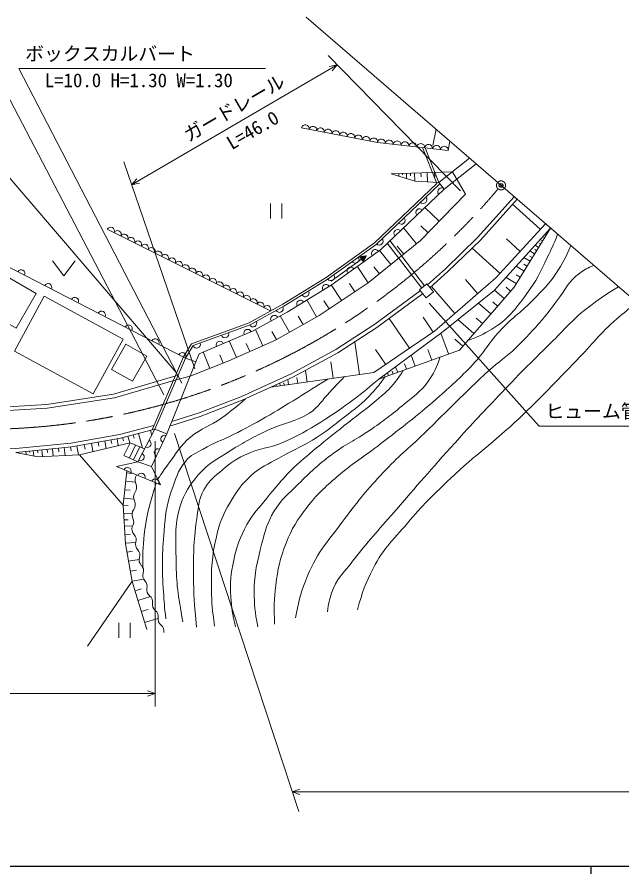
# Model space of a CAD drawing. Units: millimetres, scale not verified. Extents: x 40000 to 680000, y 20000 to 380000.
# Drawn here: x 291927 to 372100, y 204000 to 317676 of the extents above; entities that cross this region are included whole.
import ezdxf
from ezdxf.enums import TextEntityAlignment as Align

# ---------------------------------------------------------------- set-up
doc = ezdxf.new("R2010")
doc.units = ezdxf.units.MM
doc.header["$LTSCALE"] = 1000
doc.header["$PDMODE"] = 32
doc.header["$PDSIZE"] = 500
doc.linetypes.add('CHAIN', pattern=[18.5, 12, -1.5, 3.5, -1.5])
for name, color, linetype, lineweight in [('M-BGD', 7, 'Continuous', 13), ('M-BMK', 2, 'CHAIN', 13), ('M-STR-HTXT', 7, 'Continuous', 13), ('M-TTL-BAND', 7, 'Continuous', 25)]:
    doc.layers.add(name, color=color, linetype=linetype, lineweight=lineweight)
doc.layers.add('M-OTRS', color=6, linetype='Continuous')
doc.styles.add('ＭＳ ゴシック', font='')
doc.styles.get('ＭＳ ゴシック').set_extended_font_data('MS Gothic')

msp = doc.modelspace()

# ---------------------------------------------------------------- linework, layer by layer
at = {"layer": 'M-BGD'}
for p, q in [((347046, 300623), (347470, 302789)), ((345689, 300369), (347580, 295584)), ((346027, 300331), (347840, 295749)), ((349086, 299984), (349284, 301221)), ((351889, 298970), (347840, 295749)), ((352771, 298208), (348553, 294853)), ((341534, 296886), (349667, 297128)), ((342534, 296916), (342544, 296575)), ((343034, 296931), (343039, 296760)), ((343533, 296946), (343554, 296265)), ((344078, 296962), (344088, 296621)), ((344623, 296978), (344654, 295926)), ((345464, 297003), (345480, 296477)), ((346306, 297028), (346341, 295829)), ((347265, 297057), (347283, 296457)), ((349667, 297128), (351361, 294175)), ((347580, 295584), (339315, 287744)), ((348553, 294853), (347840, 295749)), ((351361, 294175), (345407, 288028)), ((325500, 292937), (325500, 290937)), ((327000, 290937), (327000, 292937)), ((347882, 290584), (345987, 292419)), ((361290, 289523), (357624, 292859)), ((346414, 289068), (345466, 289985)), ((355412, 283063), (361963, 290262)), ((325509, 278686), (303874, 289528)), ((344892, 287610), (343164, 289741)), ((362635, 289681), (357818, 281860)), ((362111, 288830), (361955, 288926)), ((339315, 287744), (332881, 283121)), ((345407, 288028), (338485, 282412)), ((345563, 281717), (340994, 287683)), ((345951, 282034), (341359, 288029)), ((358622, 286590), (356789, 288258)), ((361324, 287553), (361168, 287649)), ((361587, 287978), (361275, 288170)), ((361849, 288404), (361771, 288452)), ((341483, 284845), (339956, 286727)), ((343188, 286227), (342323, 287293)), ((355953, 283657), (352251, 287025)), ((360538, 286275), (359914, 286660)), ((360800, 286701), (360566, 286845)), ((361062, 287127), (360594, 287415)), ((296615, 285348), (298115, 283348)), ((298115, 283348), (299615, 285348)), ((333544, 282622), (337593, 285556)), ((338200, 285996), (337373, 285859)), ((337373, 285859), (337813, 285252)), ((337387, 285839), (337428, 285868)), ((337390, 285409), (337593, 285556)), ((337402, 285819), (337483, 285878)), ((337417, 285799), (337538, 285887)), ((337431, 285778), (337593, 285896)), ((337446, 285758), (337649, 285905)), ((337461, 285738), (337704, 285914)), ((337475, 285718), (337759, 285923)), ((337490, 285697), (337814, 285932)), ((337505, 285677), (337869, 285941)), ((337519, 285657), (337924, 285950)), ((337534, 285637), (337979, 285959)), ((337549, 285616), (338035, 285968)), ((337563, 285596), (338090, 285978)), ((337578, 285576), (338145, 285987)), ((337593, 285556), (338200, 285996)), ((337607, 285535), (338174, 285946)), ((337622, 285515), (338148, 285897)), ((337637, 285495), (338123, 285847)), ((337651, 285475), (338097, 285797)), ((337666, 285454), (338071, 285748)), ((337681, 285434), (338045, 285698)), ((337695, 285414), (338019, 285649)), ((337710, 285394), (337994, 285599)), ((337725, 285374), (337968, 285550)), ((337739, 285353), (337942, 285500)), ((337754, 285333), (337916, 285450)), ((337769, 285313), (337890, 285401)), ((337783, 285293), (337864, 285351)), ((337813, 285252), (338200, 285996)), ((359923, 285278), (359117, 285774)), ((360230, 285777), (359919, 285969)), ((314250, 272445), (290169, 284836)), ((338470, 282403), (337014, 284613)), ((337798, 285272), (337839, 285302)), ((339977, 283623), (339214, 284564)), ((359129, 283988), (358086, 284630)), ((359526, 284633), (359123, 284881)), ((332881, 283121), (327134, 279577)), ((347263, 276026), (355412, 283063)), ((358101, 282320), (356753, 283150)), ((358615, 283154), (358094, 283475)), ((338485, 282412), (331950, 278104)), ((334935, 280072), (333572, 282140)), ((336703, 281238), (335974, 282343)), ((349960, 278355), (346862, 281943)), ((352990, 280971), (351355, 282865)), ((357818, 281860), (350554, 273507)), ((356511, 280356), (355236, 281465)), ((357342, 281312), (356744, 281831)), ((331614, 277912), (330339, 280144)), ((333281, 278982), (332599, 280016)), ((354737, 278316), (353106, 279734)), ((355624, 279336), (354986, 279891)), ((327134, 279577), (322679, 277134)), ((331950, 278104), (326189, 274812)), ((328044, 275872), (326810, 278031)), ((329829, 276892), (329192, 278008)), ((343940, 273761), (341251, 277706)), ((347074, 275897), (345739, 277856)), ((352468, 275708), (350366, 277536)), ((353603, 277012), (352787, 277721)), ((322679, 277134), (315047, 274332)), ((322804, 276860), (315249, 274086)), ((324507, 274063), (323539, 276237)), ((326317, 274886), (325700, 275965)), ((339205, 270533), (347263, 276026)), ((349105, 272981), (348104, 275740)), ((315047, 274332), (313983, 272583)), ((315249, 274086), (314250, 272445)), ((326189, 274812), (319993, 272053)), ((321029, 272515), (320049, 274714)), ((322768, 273289), (322284, 274376)), ((337317, 270261), (336691, 274610)), ((351006, 274026), (349954, 274940)), ((317464, 271055), (316599, 273246)), ((319256, 271762), (318814, 272882)), ((340785, 271610), (339440, 273582)), ((350554, 273507), (339863, 269625)), ((346898, 272179), (346397, 273559)), ((313983, 272583), (309817, 262912)), ((310185, 263008), (314250, 272445)), ((311788, 262391), (315624, 271948)), ((315624, 271948), (314250, 272445)), ((319993, 272053), (314852, 270024)), ((333838, 269761), (333525, 271935)), ((344691, 271378), (344168, 272819)), ((330359, 269260), (330137, 270802)), ((341783, 270322), (341646, 270698)), ((342385, 270541), (342112, 271293)), ((343538, 270959), (343276, 271680)), ((314852, 270024), (313007, 269559)), ((325581, 268573), (339205, 270533)), ((327893, 268906), (327795, 269584)), ((329126, 269083), (329015, 269854)), ((340241, 269762), (340200, 269875)), ((340711, 269933), (340639, 270129)), ((341180, 270103), (341038, 270497)), ((326313, 268678), (326287, 268858)), ((326808, 268749), (326756, 269109)), ((327350, 268827), (327302, 269167)), ((305623, 261816), (310185, 263008)), ((307925, 258651), (310185, 263008)), ((309600, 262855), (309742, 262313)), ((311788, 262391), (310185, 263008)), ((299128, 260665), (305623, 261816)), ((304370, 261594), (304460, 261091)), ((305176, 261737), (305337, 260826)), ((305899, 261888), (306016, 261441)), ((306615, 262075), (306847, 261187)), ((307325, 262261), (307441, 261817)), ((308035, 262446), (308546, 260490)), ((311788, 262391), (309733, 258034)), ((291771, 259925), (299128, 260665)), ((295908, 260341), (295952, 259895)), ((296621, 260413), (296718, 259442)), ((297398, 260491), (297446, 260005)), ((298175, 260569), (298281, 259511)), ((299021, 260654), (299074, 260125)), ((299860, 260795), (300073, 259591)), ((300823, 260965), (300929, 260363)), ((301786, 261136), (301983, 260024)), ((302675, 261294), (302774, 260738)), ((303565, 261451), (303744, 260445)), ((306897, 261199), (306089, 259524)), ((306812, 259180), (307624, 260887)), ((308818, 260374), (306897, 261199)), ((307363, 258918), (308185, 260646)), ((293072, 260056), (293113, 259657)), ((293570, 260106), (293590, 259907)), ((294067, 260156), (294138, 259452)), ((294631, 260213), (294666, 259861)), ((295194, 260269), (295284, 259378)), ((305993, 252927), (300197, 259596)), ((306089, 259524), (307925, 258651)), ((307925, 258651), (305088, 258034)), ((309733, 258034), (307925, 258651)), ((310925, 255609), (305088, 258034)), ((306464, 257463), (305993, 252927)), ((306436, 257190), (307117, 257119)), ((310925, 255609), (309733, 258034)), ((306322, 256100), (307602, 255967)), ((306206, 254976), (306908, 254903)), ((306089, 253851), (307399, 253715)), ((305993, 252927), (306280, 247789)), ((305998, 252828), (306640, 252864)), ((306056, 251802), (307191, 251865)), ((306103, 250964), (306626, 250994)), ((306149, 250127), (307266, 250190)), ((306212, 249005), (306914, 249044)), ((306275, 247882), (307653, 247960)), ((306280, 247789), (307185, 242775)), ((306481, 246678), (307232, 246814)), ((306698, 245476), (308102, 245729)), ((306935, 244160), (307757, 244308)), ((307172, 242845), (301268, 234209)), ((307172, 242845), (308704, 243121)), ((307185, 242775), (309117, 236404)), ((307553, 241560), (308355, 241803)), ((307942, 240277), (309619, 240786)), ((308384, 238819), (309296, 239095)), ((308826, 237361), (310612, 237902)), ((305430, 237330), (305430, 235330)), ((306930, 235330), (306930, 237330))]:
    msp.add_line(p, q, dxfattribs=at)
for points in [[(349086, 299984), (339695, 301049), (329626, 302985)], [(347840, 295749), (344681, 295918), (341534, 296886)], [(348553, 294853), (340082, 286817), (333547, 282122), (327738, 278540), (323236, 276071), (316072, 273021), (315624, 271948)], [(347934, 295506), (339507, 287513), (333048, 282871), (327285, 279318), (322804, 276860)], [(357829, 293836), (352983, 288435), (348704, 284272), (346340, 282146)], [(358207, 293509), (353344, 288088), (349046, 283907), (346657, 281758)], [(339863, 269625), (348398, 275958), (355162, 281383), (362635, 289681)], [(345684, 280978), (339631, 276509), (334426, 273147), (328490, 269901), (321765, 266831), (316209, 264696), (312291, 263439)], [(345367, 281366), (339346, 276921), (334170, 273576), (328266, 270348), (321571, 267292), (316043, 265168), (312438, 264011)], [(313264, 270155), (304708, 267652), (295848, 266281), (287653, 265805), (270416, 265434)], [(313007, 269559), (304817, 267163), (295901, 265783), (287672, 265305), (270427, 264934)], [(310059, 263492), (305516, 262305), (299060, 261161), (291734, 260424), (288180, 260261), (276855, 260098)], [(291771, 259925), (294648, 259350), (300197, 259596), (306897, 261199)]]:
    msp.add_lwpolyline(points, dxfattribs=at)
for points in [[(291815, 276397), (281094, 282554), (283749, 287178), (294470, 281021)], [(345274, 281480), (346239, 282269), (347109, 281206), (346144, 280416)], [(305985, 274964), (295530, 280643), (291571, 273356), (302027, 267677)], [(304446, 270931), (306356, 274274), (309111, 272700), (307201, 269357)]]:
    msp.add_lwpolyline(points, close=True, dxfattribs=at)
for centre, radius, start, end in [((330127, 302876), 513, 350.54658, 167.68237), ((331134, 302682), 513, 350.54658, 167.68237), ((332141, 302489), 513, 350.54658, 167.68237), ((333148, 302295), 513, 350.54658, 167.68237), ((334155, 302101), 513, 350.54658, 167.68237), ((335161, 301908), 513, 350.54658, 167.68237), ((336168, 301714), 513, 350.54658, 167.68237), ((337175, 301521), 513, 350.54658, 167.68237), ((338182, 301327), 513, 350.54658, 167.68237), ((339189, 301133), 513, 350.54658, 167.68237), ((340214, 300964), 526, 356.33139, 170.72897), ((341257, 300846), 526, 356.33139, 170.72897), ((342300, 300728), 526, 356.33139, 170.72897), ((343344, 300609), 526, 356.33139, 170.72897), ((344387, 300491), 526, 356.33139, 170.72897), ((345431, 300373), 526, 356.33139, 170.72897), ((346474, 300254), 526, 356.33139, 170.72897), ((347518, 300136), 526, 356.33139, 170.72897), ((348561, 300018), 526, 356.33139, 170.72897), ((348190, 294509), 500, 43.48815, 223.48815), ((345759, 293443), 500, 223.48815, 43.48815), ((345288, 291756), 500, 43.48815, 223.48815), ((342857, 290690), 500, 223.48815, 43.48815), ((304322, 289299), 504, 333.85991, 152.90749), ((305224, 288847), 504, 333.85991, 152.90749), ((306125, 288395), 504, 333.85991, 152.90749), ((342386, 289003), 500, 43.48815, 223.48815), ((307027, 287943), 504, 333.85991, 152.90749), ((307928, 287492), 504, 333.85991, 152.90749), ((339955, 287937), 500, 223.48815, 43.48815), ((308830, 287040), 504, 333.85991, 152.90749), ((309731, 286588), 504, 333.85991, 152.90749), ((310633, 286136), 504, 333.85991, 152.90749), ((339413, 286337), 500, 35.69795, 215.69795), ((311534, 285685), 504, 333.85991, 152.90749), ((312436, 285233), 504, 333.85991, 152.90749), ((336760, 285539), 500, 215.69795, 35.69795), ((313337, 284781), 504, 333.85991, 152.90749), ((314239, 284329), 504, 333.85991, 152.90749), ((315140, 283878), 504, 333.85991, 152.90749), ((336164, 284003), 500, 35.69795, 215.69795), ((292465, 283655), 500, 332.77134, 152.77134), ((316042, 283426), 504, 333.85991, 152.90749), ((316943, 282974), 504, 333.85991, 152.90749), ((333512, 283205), 500, 215.69795, 35.69795), ((296022, 281824), 500, 332.77134, 152.77134), ((317845, 282522), 504, 333.85991, 152.90749), ((318746, 282071), 504, 333.85991, 152.90749), ((319648, 281619), 504, 333.85991, 152.90749), ((332886, 281714), 500, 31.66075, 211.66075), ((320549, 281167), 504, 333.85991, 152.90749), ((321451, 280715), 504, 333.85991, 152.90749), ((330129, 281072), 500, 211.66075, 31.66075), ((299578, 279994), 500, 332.77134, 152.77134), ((322352, 280264), 504, 333.85991, 152.90749), ((323254, 279812), 504, 333.85991, 152.90749), ((324155, 279360), 504, 333.85991, 152.90749), ((329481, 279615), 500, 31.66075, 211.66075), ((303135, 278164), 500, 332.77134, 152.77134), ((325057, 278908), 504, 333.85991, 152.90749), ((326708, 279001), 500, 208.7398, 28.7398), ((326026, 277601), 500, 28.7398, 208.7398), ((306692, 276334), 500, 332.77134, 152.77134), ((322484, 275751), 500, 23.05827, 203.05827), ((323200, 277078), 500, 208.7398, 28.7398), ((319473, 275637), 500, 200.16218, 20.16218), ((310249, 274504), 500, 332.77134, 152.77134), ((315719, 274259), 500, 200.16218, 20.16218), ((318803, 274184), 500, 23.05827, 203.05827), ((313805, 272674), 500, 332.77134, 152.77134), ((309191, 261092), 500, 242.57665, 62.57665), ((311468, 261713), 500, 64.74684, 244.74684), ((310615, 259904), 500, 64.74684, 244.74684), ((308270, 259317), 500, 242.57665, 62.57665), ((306539, 257432), 500, 337.43746, 157.43746), ((308740, 256263), 1176, 145.9042, 204.41843), ((308386, 256665), 500, 337.43746, 157.43746), ((306599, 255290), 1176, 325.9042, 24.41843), ((310232, 255897), 500, 337.43746, 157.43746), ((308546, 253972), 1176, 145.9042, 204.41843), ((306405, 253000), 1176, 325.9042, 24.41843), ((308352, 251682), 1176, 145.9042, 204.41843), ((306211, 250709), 1176, 325.9042, 24.41843), ((308128, 249733), 995, 161.4144, 225.16291), ((306725, 248322), 995, 341.4144, 45.16291), ((308611, 247688), 995, 161.4144, 225.16291), ((307208, 246277), 995, 341.4144, 45.16291), ((309093, 245643), 995, 161.4144, 225.16291), ((307691, 244233), 995, 341.4144, 45.16291), ((309576, 243598), 995, 161.4144, 225.16291), ((308174, 242188), 995, 341.4144, 45.16291), ((310081, 241685), 982, 169.08448, 233.26067), ((308906, 240111), 982, 349.08448, 53.26067), ((310834, 239739), 982, 169.08448, 233.26067), ((309660, 238165), 982, 349.08448, 53.26067), ((311588, 237794), 982, 169.08448, 233.26067), ((310413, 236220), 982, 349.08448, 53.26067)]:
    msp.add_arc(centre, radius, start, end, dxfattribs=at)
for points, knots in [([(351656, 274773), (353140, 275279), (353691, 275570), (354883, 276291), (357086, 277622), (357959, 278929), (359502, 280989), (360787, 282706), (361277, 283834), (362209, 285766), (362784, 286958), (362979, 287379), (363581, 288864)], [0, 0, 0, 0, 1, 1, 1, 2, 2, 2, 3, 3, 3, 4, 4, 4, 4]), ([(326060, 237116), (325976, 239486), (325966, 240285), (326219, 242292), (326499, 244514), (326748, 245782), (327573, 247865), (328368, 249874), (329035, 250936), (330359, 252643), (331721, 254398), (332661, 255249), (334341, 256703), (336490, 258564), (337912, 259334), (340153, 261083), (343082, 263369), (344768, 264601), (347558, 267055), (349491, 268754), (350572, 269719), (352336, 271593), (353957, 273316), (354527, 274577), (356157, 276291), (357705, 277917), (358812, 278583), (360377, 280192), (361638, 281489), (362404, 282189), (363403, 283696), (364296, 285042), (364572, 285636), (365318, 287363)], [0, 0, 0, 0, 1, 1, 1, 2, 2, 2, 3, 3, 3, 4, 4, 4, 5, 5, 5, 6, 6, 6, 7, 7, 7, 8, 8, 8, 9, 9, 9, 10, 10, 10, 11, 11, 11, 11]), ([(328847, 237992), (329318, 240535), (329599, 241463), (330439, 243566), (331747, 246842), (333298, 248279), (335376, 251130), (337210, 253646), (338359, 254973), (340472, 257261), (342456, 259410), (343782, 260404), (345886, 262436), (349255, 265691), (351032, 267631), (354485, 270797), (355836, 272035), (356767, 272534), (358068, 273823), (359491, 275231), (360284, 276032), (361572, 277565), (362356, 278499), (362726, 279077), (363483, 280033), (364634, 281488), (364982, 282642), (366509, 283696), (367190, 284167), (367501, 284376), (368358, 284735)], [0, 0, 0, 0, 1, 1, 1, 2, 2, 2, 3, 3, 3, 4, 4, 4, 5, 5, 5, 6, 6, 6, 7, 7, 7, 8, 8, 8, 9, 9, 9, 10, 10, 10, 10]), ([(333067, 238788), (333187, 239892), (333312, 240319), (333624, 241256), (334248, 243131), (335203, 243913), (336411, 245477), (338448, 248114), (339730, 249480), (341905, 252006), (345010, 255613), (346761, 257625), (349947, 261162), (352362, 263844), (353748, 265317), (356237, 267930), (358831, 270654), (360316, 272149), (363005, 274778), (364783, 276516), (365657, 277637), (367623, 279157), (369128, 280321), (369727, 280718), (371663, 281878)], [0, 0, 0, 0, 1, 1, 1, 2, 2, 2, 3, 3, 3, 4, 4, 4, 5, 5, 5, 6, 6, 6, 7, 7, 7, 8, 8, 8, 8]), ([(337048, 239027), (337742, 241558), (338079, 242477), (339118, 244521), (340556, 247349), (342014, 248542), (344055, 250971), (345979, 253261), (347226, 254399), (349389, 256465), (352801, 259722), (355036, 261191), (358467, 264427), (361554, 267339), (363136, 269123), (366110, 272150), (368207, 274284), (369174, 275698), (371445, 277645), (372454, 278509), (372812, 278825), (374094, 279777)], [0, 0, 0, 0, 1, 1, 1, 2, 2, 2, 3, 3, 3, 4, 4, 4, 5, 5, 5, 6, 6, 6, 7, 7, 7, 7]), ([(323830, 236798), (323443, 238855), (323364, 239602), (323352, 241416), (323337, 243967), (323764, 245391), (324388, 247865), (324818, 249574), (325083, 250569), (325980, 252085), (326955, 253735), (327885, 254397), (329245, 255748), (330839, 257332), (331749, 258218), (333544, 259570), (335433, 260992), (336698, 261487), (338640, 262834), (340501, 264125), (341528, 264878), (343258, 266338), (344537, 267416), (345395, 267921), (346364, 269284), (347201, 270462), (347457, 271062), (348029, 272590)], [0, 0, 0, 0, 1, 1, 1, 2, 2, 2, 3, 3, 3, 4, 4, 4, 5, 5, 5, 6, 6, 6, 7, 7, 7, 8, 8, 8, 9, 9, 9, 9]), ([(320884, 236798), (320458, 238576), (320337, 239206), (320247, 240779), (320138, 242679), (320227, 243779), (320645, 245636), (321076, 247546), (321469, 248609), (322397, 250334), (323208, 251840), (323953, 252504), (325025, 253837), (326213, 255314), (326878, 256150), (328210, 257500), (329463, 258770), (330268, 259376), (331633, 260525), (333038, 261708), (333862, 262325), (335296, 263471), (336939, 264785), (337918, 265448), (339516, 266816), (340419, 267588), (340980, 267977), (341746, 268886), (342338, 269590), (342544, 269886), (343111, 270804)], [0, 0, 0, 0, 1, 1, 1, 2, 2, 2, 3, 3, 3, 4, 4, 4, 5, 5, 5, 6, 6, 6, 7, 7, 7, 8, 8, 8, 9, 9, 9, 10, 10, 10, 10]), ([(311648, 237833), (311444, 239521), (311419, 240014), (311329, 241416), (311126, 244582), (311143, 246376), (311409, 249537), (311581, 251586), (311671, 252778), (312364, 254713), (312956, 256363), (313169, 257414), (314275, 258774), (314967, 259623), (315641, 259809), (316584, 260366), (318070, 261243), (319026, 261500), (320566, 262277), (322268, 263136), (323209, 263643), (324865, 264586), (326539, 265539), (327445, 266126), (329085, 267134), (330671, 268109), (331172, 268424), (333126, 269658)], [0, 0, 0, 0, 1, 1, 1, 2, 2, 2, 3, 3, 3, 4, 4, 4, 5, 5, 5, 6, 6, 6, 7, 7, 7, 8, 8, 8, 9, 9, 9, 9]), ([(313877, 237435), (313254, 241148), (313021, 242366), (313001, 245556), (312984, 248395), (312717, 250091), (313559, 252802), (314113, 254585), (314736, 255522), (315947, 256942), (317287, 258514), (318430, 259011), (320168, 260127), (322077, 261353), (323221, 261927), (325263, 262914), (327323, 263909), (328760, 263898), (330678, 265144), (331950, 265970), (332336, 266834), (333385, 267930), (334145, 268725), (334385, 268978), (335322, 269974)], [0, 0, 0, 0, 1, 1, 1, 2, 2, 2, 3, 3, 3, 4, 4, 4, 5, 5, 5, 6, 6, 6, 7, 7, 7, 8, 8, 8, 8]), ([(315709, 236718), (315398, 239964), (315322, 240935), (315310, 243645), (315298, 246699), (315320, 248431), (315788, 251448), (316005, 252842), (315971, 253723), (316664, 254952), (317259, 256007), (317821, 256465), (318734, 257261), (319931, 258304), (320650, 258877), (322079, 259570), (324025, 260514), (325351, 260456), (327334, 261322), (329311, 262184), (330350, 262825), (332191, 263949), (333700, 264871), (334506, 265453), (335933, 266497), (337516, 267656), (338027, 268091), (339863, 269625)], [0, 0, 0, 0, 1, 1, 1, 2, 2, 2, 3, 3, 3, 4, 4, 4, 5, 5, 5, 6, 6, 6, 7, 7, 7, 8, 8, 8, 9, 9, 9, 9]), ([(318097, 236877), (317790, 239110), (317736, 239831), (317699, 241734), (317646, 244482), (317723, 246062), (318336, 248741), (318763, 250605), (319186, 251639), (320168, 253280), (321078, 254801), (321646, 255667), (322954, 256863), (324203, 258004), (325156, 258321), (326617, 259172), (328324, 260166), (329397, 260519), (331076, 261561), (332800, 262630), (333697, 263339), (335296, 264586), (336791, 265752), (337693, 266360), (338959, 267771), (339679, 268574), (339947, 268886), (340688, 269924)], [0, 0, 0, 0, 1, 1, 1, 2, 2, 2, 3, 3, 3, 4, 4, 4, 5, 5, 5, 6, 6, 6, 7, 7, 7, 8, 8, 8, 9, 9, 9, 9]), ([(310556, 256361), (311203, 257336), (311398, 257601), (311966, 258376), (313038, 259836), (313526, 260792), (314912, 261959), (316365, 263182), (317511, 263398), (319053, 264507), (320331, 265426), (320770, 265788), (322198, 267028)], [0, 0, 0, 0, 1, 1, 1, 2, 2, 2, 3, 3, 3, 4, 4, 4, 4]), ([(308611, 244610), (308583, 246952), (308607, 247724), (308861, 249697), (309177, 252147), (309505, 253062), (310371, 255839)], [0, 0, 0, 0, 1, 1, 1, 2, 2, 2, 2])]:
    msp.add_open_spline(points, degree=3, knots=knots, dxfattribs=at)
at = {"layer": 'M-BMK'}
msp.add_circle((356079, 295348), 600, dxfattribs=at)
msp.add_arc((287195, 352467), 89485, 270.31384, 319.95033, dxfattribs=at)
at = {"layer": 'M-OTRS'}
msp.add_point((356079, 295348), dxfattribs=at)
at = {"layer": 'M-STR-HTXT'}
for p, q in [((330248, 317676), (386115, 269386)), ((350716, 294638), (333169, 312565)), ((311395, 267566), (288795, 310858)), ((313779, 269092), (292133, 310858)), ((292133, 310858), (324840, 310858)), ((307096, 295434), (334367, 311341)), ((334367, 311341), (333327, 311140)), ((334367, 311341), (333679, 310535)), ((313016, 270522), (288128, 299606)), ((315495, 270999), (306055, 298462)), ((307096, 295434), (307783, 296240)), ((307096, 295434), (308136, 295636)), ((346558, 279724), (361147, 263418)), ((361147, 263418), (389611, 263418)), ((312801, 262417), (329267, 212281)), ((310227, 261415), (310227, 226229)), ((174057, 227945), (310227, 227945)), ((310227, 227945), (309227, 228295)), ((310227, 227945), (309227, 227595)), ((328412, 214882), (329412, 215232)), ((549464, 214882), (328412, 214882)), ((328412, 214882), (329412, 214532))]:
    msp.add_line(p, q, dxfattribs=at)
at = {"layer": 'M-TTL-BAND'}
for p, q in [((40000, 205000), (579000, 205000)), ((368000, 205000), (368000, 204000))]:
    msp.add_line(p, q, dxfattribs=at)

# ---------------------------------------------------------------- texts
at = {"layer": 'M-STR-HTXT', "style": 'ＭＳ ゴシック'}
for s, p in [('ボックスカルバート', (304243, 311358)), ('L=10.0 H=1.30 W=1.30', (308057, 307830)), ('ヒューム管 L=7.0 φ=300', (376023, 263918))]:
    msp.add_text(s, height=1833, dxfattribs=at).set_placement(p, align=Align.BOTTOM_CENTER)
for s, p in [('ガードレール', (321437, 304378)), ('L=46.0', (323887, 301418))]:
    msp.add_text(s, height=1833, rotation=30.254, dxfattribs=at).set_placement(p, align=Align.BOTTOM_CENTER)

doc.saveas('drawing.dxf')
